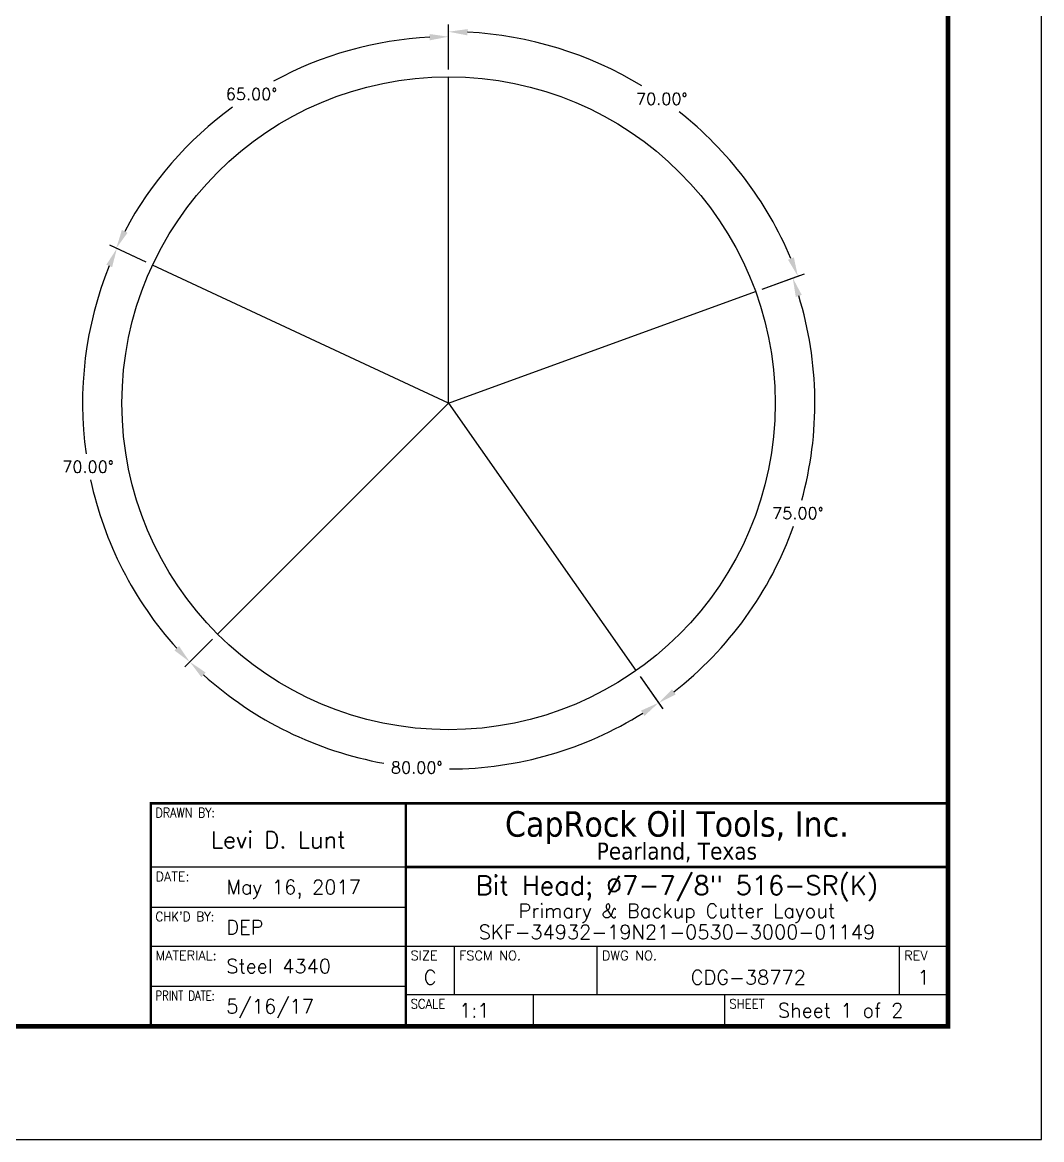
# Model space of a CAD drawing. Extents: x 86.1 to 137.7, y 40.9 to 65.7.
# Drawn here: x 123.39 to 130.13, y 40.86 to 48.26 of the extents above; entities that cross this region are included whole.
import ezdxf
from ezdxf.enums import TextEntityAlignment as Align

# ---------------------------------------------------------------- set-up
doc = ezdxf.new("R2010")
doc.units = 0
doc.header["$MEASUREMENT"] = 0
doc.header["$PDMODE"] = 3
doc.layers.get('0').update_dxf_attribs({"linetype": 'CONTINUOUS'})
doc.layers.get('Defpoints').update_dxf_attribs({"color": 10, "linetype": 'CONTINUOUS'})
doc.layers.add('Dim', color=132, linetype='CONTINUOUS')
doc.layers.add('Title Block', color=7, linetype='CONTINUOUS')
doc.styles.add('Block', font='tahoma.ttf')
doc.styles.add('RomanS', font='romans')
doc.dimstyles.get("Standard").update_dxf_attribs({"dimtxt": 0.078125, "dimasz": 0.125, "dimexe": 0.046875, "dimexo": 0.046875, "dimgap": 0.046875, "dimtad": 0, "dimtih": 1, "dimtoh": 1, "dimdec": 4, "dimzin": 4, "dimdsep": 46, "dimtxsty": 'RomanS', "dimcen": 0.09375, "dimclre": 9, "dimazin": 1, "dimtfac": 1, "dimtdec": 4, "dimtofl": 0, "dimtmove": 0, "dimatfit": 1, "dimfxl": 1, "dimtolj": 1, "dimtzin": 0, "dimarcsym": 0})

# ---------------------------------------------------------------- blocks, each defined once
blk = doc.blocks.new('COT_cblock')
at = {"layer": 'Title Block'}
for p, q in [((17.7941, 1.8047), (16.1066, 1.8047)), ((16.1066, 1.5389), (17.7941, 1.5389)), ((16.1066, 1.2816), (21.38, 1.2816)), ((18.1147, 0.9609), (18.1147, 1.2816)), ((19.0597, 0.9609), (19.0597, 1.2816)), ((21.0594, 0.9609), (21.0594, 1.2816)), ((16.1066, 1.0158), (17.7941, 1.0158)), ((17.7941, 0.9609), (21.38, 0.9609)), ((18.6378, 0.75), (18.6378, 0.9609)), ((19.9034, 0.75), (19.9034, 0.9609))]:
    blk.add_line(p, q, dxfattribs=at)
at = {"layer": 'Title Block', "color": 8}
blk.add_lwpolyline([(0, 0), (22, 0), (22, 17), (0, 17)], close=True, dxfattribs=at)
at = {"layer": 'Title Block', "const_width": 0.03}
blk.add_lwpolyline([(21.38, 16.25), (0.62, 16.25), (0.62, 0.75), (21.38, 0.75)], close=True, dxfattribs=at)
at = {"layer": 'Title Block', "const_width": 0.0169}
for points in [[(16.1066, 0.75), (16.1066, 2.2266), (21.38, 2.2266)], [(17.7941, 0.75), (17.7941, 2.2266)], [(17.7941, 1.8047), (21.38, 1.8047)]]:
    blk.add_lwpolyline(points, dxfattribs=at)
at = {"layer": 'Title Block', "style": 'RomanS'}
for s, width, p in [('DRAWN BY:', 0.86, (16.1378, 2.1953)), ("CHK'D BY:", 0.91, (16.1378, 1.5077)), ('PRINT DATE:', 0.78, (16.1378, 0.9845)), ('SCALE', 0.9, (17.8253, 0.9297)), ('SHEET', 0.9, (19.9347, 0.9297))]:
    blk.add_text(s, height=0.0625, dxfattribs=dict(at, width=width)).set_placement(p, align=Align.TOP_LEFT)
at = {"layer": 'Title Block', "style": 'Block'}
for s, height, p in [('CapRock Oil Tools, Inc.', 0.16875, (19.587, 2.0898)), ('Pearland, Texas', 0.1125, (19.587, 1.9102))]:
    blk.add_text(s, height=height, dxfattribs=at).set_placement(p, align=Align.MIDDLE_CENTER)
at = {"layer": 'Title Block', "style": 'RomanS'}
for s, p in [('DATE:', (16.1378, 1.7734)), ('MATERIAL:', (16.1378, 1.2503)), ('SIZE', (17.8253, 1.2503)), ('FSCM NO.', (18.1459, 1.2503)), ('DWG NO.', (19.0909, 1.2503)), ('REV', (21.0906, 1.2503))]:
    blk.add_text(s, height=0.0625, dxfattribs=at).set_placement(p, align=Align.TOP_LEFT)
at = {"layer": 'Title Block', "color": 3, "style": 'RomanS'}
blk.add_text('C', height=0.094, dxfattribs=at).set_placement((17.9544, 1.1213), align=Align.TOP_CENTER)
at = {"layer": 'Title Block', "color": 1, "style": 'RomanS', "flags": 8}
for tag, p in [('FNAME', (0.37, 3.75)), ('REVDATE', (0.37, 2.25)), ('USER', (0.37, 0.75))]:
    blk.add_attdef(tag, text='', height=0.047, rotation=90, dxfattribs=at).set_placement(p, align=Align.BOTTOM_LEFT)
at = {"layer": 'Title Block', "color": 3, "style": 'RomanS', "flags": 8}
for tag, height, p in [('DRAWN', 0.11, (16.9503, 1.9844)), ('TITL1', 0.125, (19.587, 1.6835)), ('TITL2', 0.094, (19.587, 1.5143)), ('TITL3', 0.094, (19.587, 1.3739))]:
    blk.add_attdef(tag, text='', height=height, dxfattribs=at).set_placement(p, align=Align.MIDDLE_CENTER)
for tag, p in [('DDATE', (16.6059, 1.6718)), ('CHECK', (16.6059, 1.406)), ('MATRL', (16.6059, 1.1487)), ('PDATE', (16.6059, 0.8829)), ('SCALE', (18.1459, 0.8555)), ('SHEET', (20.2553, 0.8555))]:
    blk.add_attdef(tag, text='', height=0.094, dxfattribs=at).set_placement(p, align=Align.MIDDLE_LEFT)
for tag, p in [('FSCM#', (18.5872, 1.1213)), ('DWG#', (20.0595, 1.1213)), ('REV#', (21.2197, 1.1213))]:
    blk.add_attdef(tag, text='', height=0.094, dxfattribs=at).set_placement(p, align=Align.TOP_CENTER)
blk = doc.blocks.new('*D145')
at = {"layer": 'Defpoints', "color": 0, "linetype": 'ByBlock', "transparency": 16777216}
for p in [(125.3152, 47.9931), (126.2109, 47.8996), (124.2523, 46.6518), (126.2109, 45.7385), (126.2109, 45.7385)]:
    blk.add_point(p, dxfattribs=at)
at = {"layer": 'Dim', "color": 9, "linetype": 'ByBlock', "lineweight": -2, "transparency": 16777216}
for p, q in [((126.2109, 47.9465), (126.2109, 48.2114)), ((124.2098, 46.6716), (123.9697, 46.7836))]:
    blk.add_line(p, q, dxfattribs=at)
at = {"layer": 'Dim', "color": 0, "linetype": 'ByBlock', "lineweight": -2, "transparency": 16777216}
for start, end in [(92.95253, 118.50022), (126.10217, 152.04747)]:
    blk.add_arc((126.2109, 45.7385), 2.426, start, end, dxfattribs=at)
at = {"layer": 'Dim', "color": 0, "linetype": 'ByBlock', "transparency": 16777216}
for points in [[(126.0854, 48.1821), (126.0865, 48.1405), (126.2109, 48.1645)], [(124.0866, 46.8664), (124.0493, 46.885), (124.0122, 46.7638)]]:
    blk.add_solid(points, dxfattribs=at)
at = {"layer": 'Dim', "color": 0, "linetype": 'ByBlock', "transparency": 16777216, "insert": (124.9074, 47.7846), "char_height": 0.07812, "attachment_point": 5, "style": 'RomanS'}
blk.add_mtext('\\A1;65.00°', dxfattribs=at)
blk = doc.blocks.new('*D146')
at = {"layer": 'Defpoints', "color": 0, "linetype": 'ByBlock', "transparency": 16777216}
for p in [(124.2523, 46.6518), (123.7901, 45.809), (126.2109, 45.7385), (126.2109, 45.7385), (124.6828, 44.2104)]:
    blk.add_point(p, dxfattribs=at)
at = {"layer": 'Dim', "color": 9, "linetype": 'ByBlock', "lineweight": -2, "transparency": 16777216}
for p, q in [((124.2098, 46.6716), (123.9735, 46.7819)), ((124.6497, 44.1773), (124.4652, 43.9929))]:
    blk.add_line(p, q, dxfattribs=at)
at = {"layer": 'Dim', "color": 0, "linetype": 'ByBlock', "lineweight": -2, "transparency": 16777216}
for start, end in [(157.95757, 187.94161), (192.07152, 222.04243)]:
    blk.add_arc((126.2109, 45.7385), 2.4218, start, end, dxfattribs=at)
at = {"layer": 'Dim', "color": 0, "linetype": 'ByBlock', "transparency": 16777216}
for points in [[(123.947, 46.6557), (123.9852, 46.6391), (124.016, 46.762)], [(124.4274, 44.131), (124.3972, 44.1023), (124.4984, 44.026)]]:
    blk.add_solid(points, dxfattribs=at)
at = {"layer": 'Dim', "color": 0, "linetype": 'ByBlock', "transparency": 16777216, "insert": (123.8258, 45.318), "char_height": 0.07812, "attachment_point": 5, "style": 'RomanS'}
blk.add_mtext('\\A1;70.00°', dxfattribs=at)
blk = doc.blocks.new('*D147')
at = {"layer": 'Defpoints', "color": 0, "linetype": 'ByBlock', "transparency": 16777216}
for p in [(126.2109, 45.7385), (126.2109, 45.7385), (124.6828, 44.2104), (127.4504, 43.9683), (125.4494, 43.4404)]:
    blk.add_point(p, dxfattribs=at)
at = {"layer": 'Dim', "color": 9, "linetype": 'ByBlock', "lineweight": -2, "transparency": 16777216}
for p, q in [((124.6497, 44.1773), (124.4659, 43.9935)), ((127.4773, 43.9299), (127.6264, 43.717))]:
    blk.add_line(p, q, dxfattribs=at)
at = {"layer": 'Dim', "color": 0, "linetype": 'ByBlock', "lineweight": -2, "transparency": 16777216}
for start, end in [(227.95863, 259.79302), (270.16576, 302.04137)]:
    blk.add_arc((126.2109, 45.7385), 2.421, start, end, dxfattribs=at)
at = {"layer": 'Dim', "color": 0, "linetype": 'ByBlock', "transparency": 16777216}
for points in [[(124.5753, 43.9255), (124.604, 43.9557), (124.499, 44.0266)], [(127.4838, 43.7037), (127.5068, 43.669), (127.5995, 43.7554)]]:
    blk.add_solid(points, dxfattribs=at)
at = {"layer": 'Dim', "color": 0, "linetype": 'ByBlock', "transparency": 16777216, "insert": (125.9999, 43.3268), "char_height": 0.07812, "attachment_point": 5, "style": 'RomanS'}
blk.add_mtext('\\A1;80.00°', dxfattribs=at)
blk = doc.blocks.new('*D148')
at = {"layer": 'Defpoints', "color": 0, "linetype": 'ByBlock', "transparency": 16777216}
for p in [(128.2416, 46.4777), (126.2109, 45.7385), (126.2109, 45.7385), (128.3092, 44.5271), (127.4504, 43.9683)]:
    blk.add_point(p, dxfattribs=at)
at = {"layer": 'Dim', "color": 9, "linetype": 'ByBlock', "lineweight": -2, "transparency": 16777216}
for p, q in [((128.2857, 46.4937), (128.5318, 46.5833)), ((127.4773, 43.9299), (127.6275, 43.7154))]:
    blk.add_line(p, q, dxfattribs=at)
at = {"layer": 'Dim', "color": 0, "linetype": 'ByBlock', "lineweight": -2, "transparency": 16777216}
for start, end in [(344.61892, 17.04378), (307.95622, 340.35606)]:
    blk.add_arc((126.2109, 45.7385), 2.423, start, end, dxfattribs=at)
at = {"layer": 'Dim', "color": 0, "linetype": 'ByBlock', "transparency": 16777216}
for points in [[(128.5077, 46.4421), (128.5472, 46.4553), (128.4877, 46.5672)], [(127.7135, 43.8113), (127.6888, 43.8448), (127.6006, 43.7538)]]:
    blk.add_solid(points, dxfattribs=at)
at = {"layer": 'Dim', "color": 0, "linetype": 'ByBlock', "transparency": 16777216, "insert": (128.5217, 45.0099), "char_height": 0.07812, "attachment_point": 5, "style": 'RomanS'}
blk.add_mtext('\\A1;75.00°', dxfattribs=at)
blk = doc.blocks.new('*D149')
at = {"layer": 'Defpoints', "color": 0, "linetype": 'ByBlock', "transparency": 16777216}
for p in [(126.2109, 47.8996), (127.9993, 47.4258), (128.2416, 46.4777), (126.2109, 45.7385), (126.2109, 45.7385)]:
    blk.add_point(p, dxfattribs=at)
at = {"layer": 'Dim', "color": 9, "linetype": 'ByBlock', "lineweight": -2, "transparency": 16777216}
for p, q in [((126.2109, 47.9465), (126.2109, 48.2442)), ((128.2857, 46.4937), (128.5654, 46.5955))]:
    blk.add_line(p, q, dxfattribs=at)
at = {"layer": 'Dim', "color": 0, "linetype": 'ByBlock', "lineweight": -2, "transparency": 16777216}
for start, end in [(58.66082, 87.08686), (22.91314, 51.64681)]:
    blk.add_arc((126.2109, 45.7385), 2.4588, start, end, dxfattribs=at)
at = {"layer": 'Dim', "color": 0, "linetype": 'ByBlock', "transparency": 16777216}
for points in [[(126.3353, 48.1733), (126.3364, 48.215), (126.2109, 48.1973)], [(128.495, 46.7034), (128.4563, 46.6882), (128.5214, 46.5795)]]:
    blk.add_solid(points, dxfattribs=at)
at = {"layer": 'Dim', "color": 0, "linetype": 'ByBlock', "transparency": 16777216, "insert": (127.6212, 47.7526), "char_height": 0.07812, "attachment_point": 5, "style": 'RomanS'}
blk.add_mtext('\\A1;70.00°', dxfattribs=at)

msp = doc.modelspace()

# ---------------------------------------------------------------- linework, layer by layer
at = {"layer": 'Defpoints', "linetype": 'ByBlock'}
for q in [(126.21089, 47.89958), (124.25231, 46.65183), (128.24161, 46.47766), (124.6828, 44.21044), (127.45042, 43.96831)]:
    msp.add_line((126.21089, 45.73853), q, dxfattribs=at)
msp.add_circle((126.21089, 45.73853), 2.16105, dxfattribs=at)

# ---------------------------------------------------------------- block references
ref = msp.add_blockref('COT_cblock', (108.13411, 40.86395))
ref.add_attrib('TITL1', 'Bit Head; Ø7-7/8" 516-SR(K)', dxfattribs={"layer": 'Title Block', "color": 3, "height": 0.125, "style": 'RomanS', "flags": 8}).set_placement((127.72114, 42.54747), align=Align.MIDDLE_CENTER)
ref.add_attrib('TITL2', 'Primary & Backup Cutter Layout', dxfattribs={"layer": 'Title Block', "color": 3, "height": 0.094, "style": 'RomanS', "flags": 8}).set_placement((127.72114, 42.37827), align=Align.MIDDLE_CENTER)
ref.add_attrib('TITL3', 'SKF-34932-19N21-0530-3000-01149', dxfattribs={"layer": 'Title Block', "color": 3, "height": 0.094, "style": 'RomanS', "flags": 8}).set_placement((127.72114, 42.23787), align=Align.MIDDLE_CENTER)
ref.add_attrib('DWG#', 'CDG-38772', dxfattribs={"layer": 'Title Block', "color": 3, "height": 0.094, "style": 'RomanS', "flags": 8}).set_placement((128.19364, 41.9852), align=Align.TOP_CENTER)
ref.add_attrib('REV#', '1', dxfattribs={"layer": 'Title Block', "color": 3, "height": 0.094, "style": 'RomanS', "flags": 8}).set_placement((129.3538, 41.9852), align=Align.TOP_CENTER)
ref.add_attrib('SHEET', 'Sheet 1 of 2', dxfattribs={"layer": 'Title Block', "color": 3, "height": 0.094, "style": 'RomanS', "flags": 8}).set_placement((128.38942, 41.71942), align=Align.MIDDLE_LEFT)
ref.add_attrib('SCALE', '1:1', dxfattribs={"layer": 'Title Block', "color": 3, "height": 0.094, "style": 'RomanS', "flags": 8}).set_placement((126.28005, 41.71942), align=Align.MIDDLE_LEFT)
ref.add_attrib('DRAWN', 'Levi D. Lunt', dxfattribs={"layer": 'Title Block', "color": 3, "height": 0.11, "style": 'RomanS', "flags": 8}).set_placement((125.08442, 42.84832), align=Align.MIDDLE_CENTER)
ref.add_attrib('DDATE', 'May 16, 2017', dxfattribs={"layer": 'Title Block', "color": 3, "height": 0.094, "style": 'RomanS', "flags": 8}).set_placement((124.74001, 42.53575), align=Align.MIDDLE_LEFT)
ref.add_attrib('CHECK', 'DEP', dxfattribs={"layer": 'Title Block', "color": 3, "height": 0.094, "style": 'RomanS', "flags": 8}).set_placement((124.74001, 42.26996), align=Align.MIDDLE_LEFT)
ref.add_attrib('MATRL', 'Steel 4340', dxfattribs={"layer": 'Title Block', "color": 3, "height": 0.094, "style": 'RomanS', "flags": 8}).set_placement((124.74001, 42.01262), align=Align.MIDDLE_LEFT)
ref.add_attrib('PDATE', '5/16/17', dxfattribs={"layer": 'Title Block', "color": 3, "height": 0.094, "style": 'RomanS', "flags": 8}).set_placement((124.74001, 41.74684), align=Align.MIDDLE_LEFT)

# ---------------------------------------------------------------- dimensions: what is measured, and where the dimension line sits
at = {"layer": 'Dim', "linetype": 'ByBlock'}
for base, line1, line2, picture, middle in [((127.99934, 47.42585), ((126.21089, 45.73853), (126.21089, 47.89958)), ((126.21089, 45.73853), (128.24161, 46.47766)), '*D149', (127.62118, 47.75264)), ((125.3152, 47.99311), ((126.21089, 45.73853), (124.25231, 46.65183)), ((126.21089, 45.73853), (126.21089, 47.89958)), '*D145', (124.90741, 47.78458)), ((123.79007, 45.80897), ((126.21089, 45.73853), (124.6828, 44.21044)), ((126.21089, 45.73853), (124.25231, 46.65183)), '*D146', (123.82584, 45.31798)), ((128.30923, 44.52706), ((126.21089, 45.73853), (128.24161, 46.47766)), ((126.21089, 45.73853), (127.45042, 43.96831)), '*D148', (128.5217, 45.00994)), ((125.44938, 43.44044), ((126.21089, 45.73853), (127.45042, 43.96831)), ((126.21089, 45.73853), (124.6828, 44.21044)), '*D147', (125.99989, 43.32677))]:
    dim = msp.add_angular_dim_2l(base=base, line1=line1, line2=line2, dimstyle='Standard', dxfattribs=at)
    dim.commit()
    dim.dimension.update_dxf_attribs({"geometry": picture, "text_midpoint": middle})

doc.saveas('drawing.dxf')
